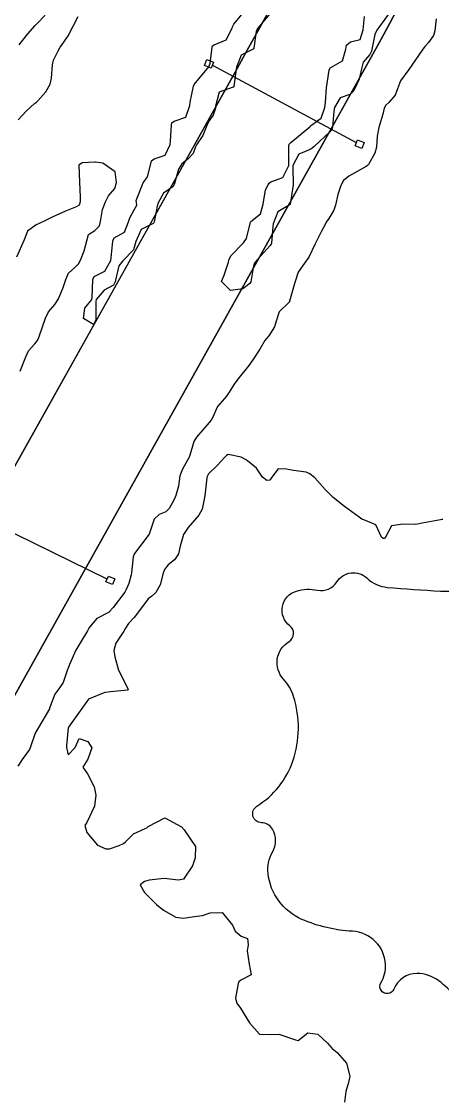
# Model space of a CAD drawing. Header units: metres. Extents: x 318500 to 325275, y 7408834 to 7428799.
# Drawn here: x 322133 to 322176.2, y 7417487.7 to 7417598.2 of the extents above; entities that cross this region are included whole.
import ezdxf

# ---------------------------------------------------------------- set-up
doc = ezdxf.new("R2010")
doc.units = ezdxf.units.M
doc.header["$MEASUREMENT"] = 0
for name, color, linetype in [('Curvas de Nivel 1m', 11, 'Continuous'), ('Curvas de Nivel 5m', 15, 'Continuous'), ('Hidrografia', 140, 'Continuous'), ('Linha Férrea', 20, 'Continuous'), ('Pórticos', 45, 'Continuous')]:
    doc.layers.add(name, color=color, linetype=linetype)

msp = doc.modelspace()

# ---------------------------------------------------------------- linework, layer by layer
at = {"layer": 'Curvas de Nivel 1m', "flags": 128}
for points, elevation in [([(322175.52, 7417598.49), (322175.38, 7417597.24), (322175.22, 7417596.77), (322174.73, 7417596.07), (322174.33, 7417595.65), (322174.06, 7417595.26), (322172.7, 7417593.28), (322171.84, 7417592.13), (322171.54, 7417591.29), (322171.31, 7417590.65), (322170.65, 7417589.91), (322170.34, 7417589.61), (322170.18, 7417589.31), (322170.03, 7417588.7), (322169.61, 7417587.32), (322169.46, 7417586.46), (322169.38, 7417585.32), (322169.21, 7417584.69), (322168.56, 7417583.53), (322168.47, 7417583.42), (322168.33, 7417583.33), (322166.54, 7417582.33), (322166.01, 7417581.89), (322165.74, 7417581.37), (322165.43, 7417580.46), (322165.16, 7417579.37), (322165.02, 7417578.85), (322164.49, 7417577.98), (322164.23, 7417577.63), (322164.1, 7417577.39), (322163.72, 7417576.64), (322163.09, 7417575.4), (322162.44, 7417574.04), (322162, 7417573.42), (322161.36, 7417572.48), (322161.01, 7417571.43), (322160.45, 7417569.51), (322160.44, 7417569.44), (322160.42, 7417569.4), (322160.38, 7417569.37), (322159.39, 7417568.42), (322159.07, 7417567.45), (322158.91, 7417566.88), (322158.33, 7417565.95), (322158.09, 7417565.69), (322157.92, 7417565.47), (322157.42, 7417564.58), (322156.7, 7417563.48), (322156.28, 7417562.92), (322155.14, 7417561.51), (322154.77, 7417561.01), (322154.25, 7417560.17), (322154, 7417559.77), (322153.77, 7417559.52), (322153.06, 7417558.7), (322152.54, 7417557.54), (322152.42, 7417557.32), (322152.21, 7417557.05), (322150.9, 7417555.56), (322150.63, 7417555.11), (322150.18, 7417553.57), (322150.16, 7417553.5), (322149.46, 7417552.26), (322149.19, 7417551.58), (322149.06, 7417550.52), (322148.8, 7417549.59), (322148.59, 7417549.11), (322148.09, 7417548.23), (322147.78, 7417547.91), (322147.09, 7417547.61), (322146.56, 7417547.13), (322146.05, 7417545.62), (322144.54, 7417543.64), (322144.4, 7417543.27), (322144.24, 7417541.65), (322144.21, 7417541.44), (322143.98, 7417540.54), (322143.71, 7417539.92), (322143.54, 7417539.66), (322142.35, 7417538.07), (322142, 7417537.68), (322141.98, 7417537.65), (322141.95, 7417537.62), (322140.69, 7417536.94), (322139.93, 7417536.08), (322139.79, 7417535.84), (322139.71, 7417535.7), (322139.04, 7417534.57), (322138.54, 7417533.72), (322137.87, 7417532.23), (322137.74, 7417531.87), (322137.69, 7417531.73), (322137.22, 7417530.37), (322136.77, 7417529.74), (322136.38, 7417529.2), (322135.84, 7417527.75), (322135.83, 7417527.73), (322135.81, 7417527.67), (322134.68, 7417525.77), (322134.37, 7417525.18), (322133.89, 7417523.78), (322133.85, 7417523.69), (322133.76, 7417523.51), (322133.03, 7417522.5), (322132.58, 7417521.8)], 724), ([(322132.61, 7417588.12), (322133.43, 7417589), (322134.29, 7417589.79), (322134.48, 7417589.94), (322134.64, 7417590.08), (322135.44, 7417590.99), (322135.88, 7417591.77), (322136.03, 7417592.41), (322136.14, 7417593.77), (322136.23, 7417594.23), (322136.71, 7417595.21), (322136.91, 7417595.56), (322137.05, 7417595.76), (322137.75, 7417596.73), (322138.26, 7417597.74), (322138.76, 7417598.71)], 724), ([(322132.72, 7417595.81), (322133.6, 7417596.93), (322134.37, 7417597.79), (322134.75, 7417598.2), (322135.51, 7417599.03)], 723), ([(322132.81, 7417562.33), (322133.39, 7417563.79), (322133.67, 7417564.42), (322134.31, 7417565.15), (322134.6, 7417565.49), (322134.72, 7417565.78), (322135.13, 7417566.98), (322135.42, 7417567.77), (322135.71, 7417568.41), (322136.36, 7417569.16), (322136.75, 7417569.75), (322137.23, 7417570.9), (322137.51, 7417571.74), (322137.77, 7417572.38), (322138.42, 7417572.96), (322138.8, 7417573.35), (322138.99, 7417573.72), (322139.39, 7417574.67), (322139.67, 7417575.71), (322139.83, 7417576.34), (322140.47, 7417576.75), (322140.94, 7417577.23), (322141.07, 7417577.69), (322141.28, 7417578.91), (322141.56, 7417579.69), (322141.89, 7417580.32), (322142.52, 7417581.07), (322142.7, 7417581.68), (322142.55, 7417582.8), (322141.3, 7417583.69), (322140.56, 7417583.78), (322140.48, 7417583.78), (322139.17, 7417583.72), (322138.82, 7417583.46), (322138.89, 7417581.72), (322138.96, 7417580.17), (322138.97, 7417579.72), (322138.87, 7417579.36), (322138.5, 7417579.16), (322137.48, 7417578.76), (322136.49, 7417578.31), (322136.11, 7417578.14), (322135.34, 7417577.77), (322134.78, 7417577.47), (322134.47, 7417577.33), (322133.57, 7417576.69), (322133.21, 7417575.8), (322132.43, 7417574.04)], 724), ([(322176.19, 7417547.1), (322176.08, 7417547.11), (322175.95, 7417547.09), (322174.07, 7417546.72), (322173.42, 7417546.61), (322172.07, 7417546.62), (322170.91, 7417546.46), (322170.29, 7417545.3), (322170.19, 7417545.17), (322170.06, 7417545.16), (322169.91, 7417545.3), (322169.32, 7417546.56), (322168.08, 7417547.08), (322167.89, 7417547.14), (322167.62, 7417547.34), (322166.1, 7417548.45), (322164.94, 7417549.37), (322164.12, 7417550.2), (322163.07, 7417551.4), (322162.55, 7417551.81), (322162.15, 7417551.96), (322160.87, 7417552.15), (322160.15, 7417552.28), (322159.3, 7417552.3), (322158.63, 7417551.46), (322158.45, 7417551.15), (322158.13, 7417551.1), (322157.69, 7417551.47), (322157.06, 7417552.38), (322156.16, 7417553.12), (322155.94, 7417553.28), (322155.49, 7417553.5), (322154.16, 7417553.77), (322154, 7417553.69), (322153.83, 7417553.52), (322153.03, 7417552.65), (322152.14, 7417551.8), (322152.02, 7417551.54), (322151.98, 7417551.39), (322151.77, 7417549.55), (322151.48, 7417548.16), (322151.16, 7417547.55), (322150.07, 7417546.29), (322149.58, 7417545.58), (322149.24, 7417544.38), (322149.05, 7417543.58), (322148.66, 7417542.96), (322148.01, 7417542.47), (322147.62, 7417541.99), (322147.48, 7417541.61), (322147.19, 7417540.4), (322146.73, 7417539.61), (322146.33, 7417539.25), (322145.96, 7417538.96), (322144.95, 7417537.64), (322144.53, 7417537.05), (322143.93, 7417536.45), (322143.63, 7417535.95), (322143.44, 7417535.66), (322142.65, 7417534.42), (322142.43, 7417533.67), (322142.53, 7417533.02), (322142.89, 7417531.66), (322143.84, 7417529.85), (322143.91, 7417529.65), (322143.84, 7417529.6), (322142.07, 7417529.43), (322141.84, 7417529.4), (322141.51, 7417529.35), (322139.83, 7417528.67), (322139.16, 7417527.71), (322137.79, 7417525.81), (322137.76, 7417525.76), (322137.74, 7417525.73), (322137.57, 7417523.92), (322137.56, 7417523.73), (322137.75, 7417522.98), (322138.45, 7417523.72), (322138.86, 7417524.63), (322139.77, 7417524.32), (322140.18, 7417523.69), (322139.75, 7417522.53), (322139.24, 7417521.71), (322139.73, 7417521.02), (322140.42, 7417519.69), (322140.57, 7417518.81), (322140.45, 7417517.69), (322139.66, 7417516.02), (322139.46, 7417515.7), (322139.65, 7417514.99), (322140.74, 7417513.68), (322141.62, 7417513.33), (322141.97, 7417513.32), (322142.97, 7417513.66), (322143.43, 7417513.86), (322143.64, 7417514.05), (322144.43, 7417514.86), (322145.66, 7417515.42), (322145.8, 7417515.48), (322145.94, 7417515.62), (322147.67, 7417516.5), (322149.38, 7417515.57), (322149.66, 7417515.27), (322150.81, 7417513.55), (322150.79, 7417512.38), (322150.5, 7417511.56), (322149.59, 7417510.22), (322149.05, 7417510.11), (322147.59, 7417510.27), (322146.06, 7417510.09), (322145.58, 7417509.97), (322145.13, 7417509.63), (322145.57, 7417508.85), (322146.81, 7417507.6), (322147.54, 7417507.02), (322148.79, 7417506.31), (322149.53, 7417506.19), (322150.71, 7417506.37), (322151.53, 7417506.47), (322152.3, 7417506.77), (322153.54, 7417506.79), (322154.6, 7417505.5), (322154.89, 7417504.87), (322155.51, 7417504.36), (322156.14, 7417504.11), (322156.22, 7417503.48), (322156.11, 7417502.86), (322156.31, 7417501.48), (322156.53, 7417500.4), (322155.45, 7417499.85), (322155.24, 7417499.69), (322155.17, 7417499.49), (322154.92, 7417498), (322155.04, 7417497.49), (322155.41, 7417496.96), (322156.34, 7417495.48), (322157.37, 7417494.3), (322158.53, 7417494.28), (322159.37, 7417494.31), (322161.06, 7417493.71), (322161.36, 7417493.67), (322162.35, 7417494.43), (322163.37, 7417494.3), (322164.34, 7417493.37), (322164.84, 7417492.84), (322165.35, 7417492.43), (322166.31, 7417491.34), (322166.66, 7417490), (322166.5, 7417489.34), (322166.22, 7417488.42), (322166.1, 7417487.34)], 723)]:
    msp.add_lwpolyline(points, dxfattribs=dict(at, elevation=elevation))
at = {"layer": 'Curvas de Nivel 5m', "elevation": 725, "flags": 128}
for points in [[(322158.77, 7417599.4), (322157.18, 7417597.48), (322157.05, 7417597.18), (322156.8, 7417595.49), (322156.78, 7417595.42), (322156.72, 7417595.38), (322155.48, 7417594.74), (322155.03, 7417593.51), (322154.74, 7417591.59), (322154.73, 7417591.52), (322154.71, 7417591.48), (322154.67, 7417591.46), (322153.23, 7417590.97), (322152.87, 7417589.54), (322152.85, 7417589.33), (322152.63, 7417588.6), (322152.19, 7417587.97), (322151.97, 7417587.55), (322151.56, 7417586.52), (322150.91, 7417585.57), (322150.81, 7417585.35), (322150.58, 7417584.65), (322150.04, 7417584.11), (322149.42, 7417583.59), (322149.07, 7417583.07), (322148.66, 7417581.6), (322148.53, 7417581.27), (322147.53, 7417580.6), (322146.99, 7417579.62), (322146.87, 7417579.25), (322146.56, 7417577.62), (322146.54, 7417577.56), (322146.48, 7417577.5), (322145.23, 7417576.88), (322144.67, 7417575.65), (322144.44, 7417574.78), (322143.36, 7417573.67), (322142.95, 7417573.15), (322142.6, 7417571.68), (322142.56, 7417571.51), (322142.39, 7417571.17), (322141.44, 7417570.64), (322140.62, 7417569.7), (322140.59, 7417569.48), (322140.58, 7417567.7), (322140.55, 7417567.5), (322140.34, 7417567.12), (322139.3, 7417567.72), (322139.44, 7417568.8), (322140.17, 7417569.7), (322140.2, 7417569.87), (322140.27, 7417571.7), (322140.29, 7417571.81), (322140.4, 7417572.03), (322141.51, 7417572.59), (322142.11, 7417573.68), (322142.16, 7417573.95), (322142.33, 7417575.68), (322142.35, 7417575.78), (322142.46, 7417576.03), (322143.52, 7417576.61), (322143.92, 7417577.66), (322144.08, 7417578.06), (322144.5, 7417578.88), (322144.8, 7417579.35), (322144.74, 7417579.65), (322144.71, 7417579.84), (322145.44, 7417581.64), (322145.89, 7417582.27), (322146.24, 7417583.62), (322146.29, 7417583.9), (322146.57, 7417584.13), (322147.68, 7417584.5), (322148.22, 7417585.6), (322148.26, 7417585.94), (322148.33, 7417587.6), (322148.39, 7417587.82), (322148.62, 7417587.98), (322149.81, 7417588.4), (322150.21, 7417589.58), (322150.27, 7417589.95), (322150.61, 7417591.57), (322150.67, 7417591.73), (322152.17, 7417593.55), (322152.32, 7417593.92), (322152.52, 7417595.54), (322152.56, 7417595.7), (322152.72, 7417595.83), (322153.94, 7417596.32), (322154.57, 7417597.52), (322154.61, 7417597.66), (322154.75, 7417597.93), (322156.03, 7417599.5)], [(322170.77, 7417599.2), (322169.41, 7417597.32), (322169.2, 7417596.87), (322168.92, 7417595.33), (322168.88, 7417595.17), (322168.71, 7417594.83), (322168.01, 7417594.03), (322167.83, 7417593.34), (322167.62, 7417592.28), (322167.17, 7417591.35), (322166.99, 7417591.03), (322166.66, 7417590.72), (322165.65, 7417590.38), (322165.07, 7417589.38), (322165, 7417589.01), (322164.86, 7417587.38), (322164.81, 7417587.18), (322164.61, 7417586.89), (322163, 7417585.4), (322162.79, 7417585.2), (322162.58, 7417585.06), (322161.41, 7417584.59), (322160.81, 7417583.44), (322160.81, 7417583.18), (322160.82, 7417581.44), (322160.51, 7417579.44), (322159.27, 7417578.68), (322158.79, 7417577.46), (322158.75, 7417577.18), (322158.6, 7417575.46), (322158.56, 7417575.35), (322158.45, 7417575.18), (322156.91, 7417573.48), (322156.76, 7417573.15), (322156.48, 7417571.49), (322156.4, 7417571.32), (322155.67, 7417570.79), (322154.39, 7417570.6), (322153.47, 7417571.53), (322153.76, 7417572.17), (322154.18, 7417573.52), (322154.23, 7417573.72), (322154.44, 7417574.15), (322155.75, 7417575.5), (322156.03, 7417575.93), (322156.41, 7417577.49), (322156.42, 7417577.55), (322156.48, 7417577.68), (322157.48, 7417578.49), (322157.74, 7417579.47), (322158, 7417580.94), (322158.26, 7417581.46), (322158.36, 7417581.63), (322158.53, 7417581.76), (322159.77, 7417582.22), (322160.39, 7417583.44), (322160.4, 7417583.61), (322160.37, 7417585.44), (322160.43, 7417585.61), (322160.59, 7417585.79), (322162.53, 7417587.41), (322162.57, 7417587.45), (322162.61, 7417587.49), (322163.71, 7417588.3), (322164.09, 7417589.39), (322164.14, 7417589.9), (322164.25, 7417591.39), (322164.53, 7417593.23), (322164.58, 7417593.38), (322164.62, 7417593.46), (322164.69, 7417593.5), (322165.89, 7417594.18), (322166.23, 7417595.36), (322166.32, 7417595.77), (322166.73, 7417596.13), (322167.71, 7417596.37), (322168.01, 7417597.34), (322168.15, 7417598.72)]]:
    msp.add_lwpolyline(points, dxfattribs=at)
at = {"layer": 'Hidrografia'}
msp.add_lwpolyline([(322178.7, 7417496.29, 0.114189), (322175.78, 7417499.77, 0.163451), (322173.52, 7417500.53, 0.306065), (322171.16, 7417498.93, -1.086741), (322169.84, 7417499.58, 0.151635), (322170.31, 7417501.47, 0.3823), (322166.92, 7417504.86, -0.088901), (322161.73, 7417506.08, -0.268166), (322158.25, 7417510.79, -0.162379), (322158.71, 7417512.99, 0.271522), (322158.71, 7417515.34, 0.262338), (322157.58, 7417516, -0.74861), (322157.11, 7417517.7, 0.172221), (322160.79, 7417522.31, 0.16038), (322160.88, 7417528.94, 0.110942), (322159.84, 7417530.73, -0.47799), (322160.41, 7417534.59, 0.532397), (322160.5, 7417536.19, -0.614562), (322161.16, 7417539.77, -0.122002), (322163.33, 7417539.86, 0.311422), (322165.31, 7417540.71, -0.475533), (322168.42, 7417541.09, 0.172226), (322170.49, 7417540.15, 0.008154), (322175.96, 7417539.77, 0.082936), (322180.11, 7417540.24, -0.091344)], format="xyb", dxfattribs=at)
at = {"layer": 'Linha Férrea'}
for points in [[(322233.98, 7417737.99, -0.002223), (322154.87, 7417593.01), (322102.88, 7417500.14, 0.00265), (322097.4, 7417490.35, 0.027781), (322044.11, 7417386.34, 0.035735), (322015.66, 7417306.72, 0.016271), (322001.83, 7417250.43, 0.006444), (321990.25, 7417191.8, 0.008188), (321970.29, 7417080.67, -0.005901), (321965.68, 7417056.14, -0.019111), (321940.9, 7416966.47, -0.001899), (321910.16, 7416869.78), (321854.13, 7416687.43), (321842.52, 7416650.59), (321798.98, 7416497.54), (321750.6, 7416346.47)], [(321750.6, 7416346.47), (321798.98, 7416497.54), (321842.52, 7416650.59), (321854.13, 7416687.43), (321910.16, 7416869.78, 0.001899), (321940.9, 7416966.47, 0.019111), (321965.68, 7417056.14, 0.005901), (321970.29, 7417080.67, -0.008188), (321990.25, 7417191.8, -0.006444), (322001.83, 7417250.43, -0.016271), (322015.66, 7417306.72, -0.035735), (322044.11, 7417386.34, -0.027781), (322097.4, 7417490.35, -0.00265), (322102.88, 7417500.14), (322154.87, 7417593.01, 0.002223), (322233.98, 7417737.99)], [(322196.38, 7417647.06, -0.005702), (322169.67, 7417596.02), (322116.03, 7417500.08, 0.006587), (322078.7, 7417432.59, 0.020372), (322045.81, 7417359.94, 0.047465), (322007.54, 7417220.11, 0.00216), (321987.28, 7417109.25, 0.004221), (321983.53, 7417086.14), (321978.3, 7417056.21, -0.004458), (321971.58, 7417028.64, -0.003551), (321960.76, 7416990.62, -0.002117), (321921.96, 7416868.47), (321849.48, 7416633.13), (321819.64, 7416528.2), (321802, 7416472.12, -0.01056), (321778.56, 7416402.79, 0.003825)], [(321778.56, 7416402.79, 0.01056), (321802, 7416472.12), (321819.64, 7416528.2), (321849.48, 7416633.13), (321921.96, 7416868.47, 0.002117), (321960.76, 7416990.62, 0.003551), (321971.58, 7417028.64, 0.004458), (321978.3, 7417056.21), (321983.53, 7417086.14, -0.004221), (321987.28, 7417109.25, -0.00216), (322007.54, 7417220.11, -0.047465), (322045.81, 7417359.94, -0.020372), (322078.7, 7417432.59, -0.006587), (322116.03, 7417500.08), (322169.67, 7417596.02, 0.005702), (322196.38, 7417647.06, 0.006143)]]:
    msp.add_lwpolyline(points, format="xyb", dxfattribs=at)
at = {"layer": 'Pórticos'}
for points in [[(322151.98, 7417594.31), (322152.65, 7417594.04), (322152.4, 7417593.43), (322151.74, 7417593.7)], [(322167.45, 7417586.06), (322168.11, 7417585.79), (322167.87, 7417585.17), (322167.2, 7417585.44)], [(322141.87, 7417541.31), (322142.53, 7417541.04), (322142.28, 7417540.43), (322141.62, 7417540.7)]]:
    msp.add_lwpolyline(points, close=True, dxfattribs=at)
for points in [[(322167.33, 7417585.75), (322152.52, 7417593.74)], [(322141.74, 7417541), (322126.79, 7417548.31)]]:
    msp.add_lwpolyline(points, dxfattribs=at)

doc.saveas('drawing.dxf')
